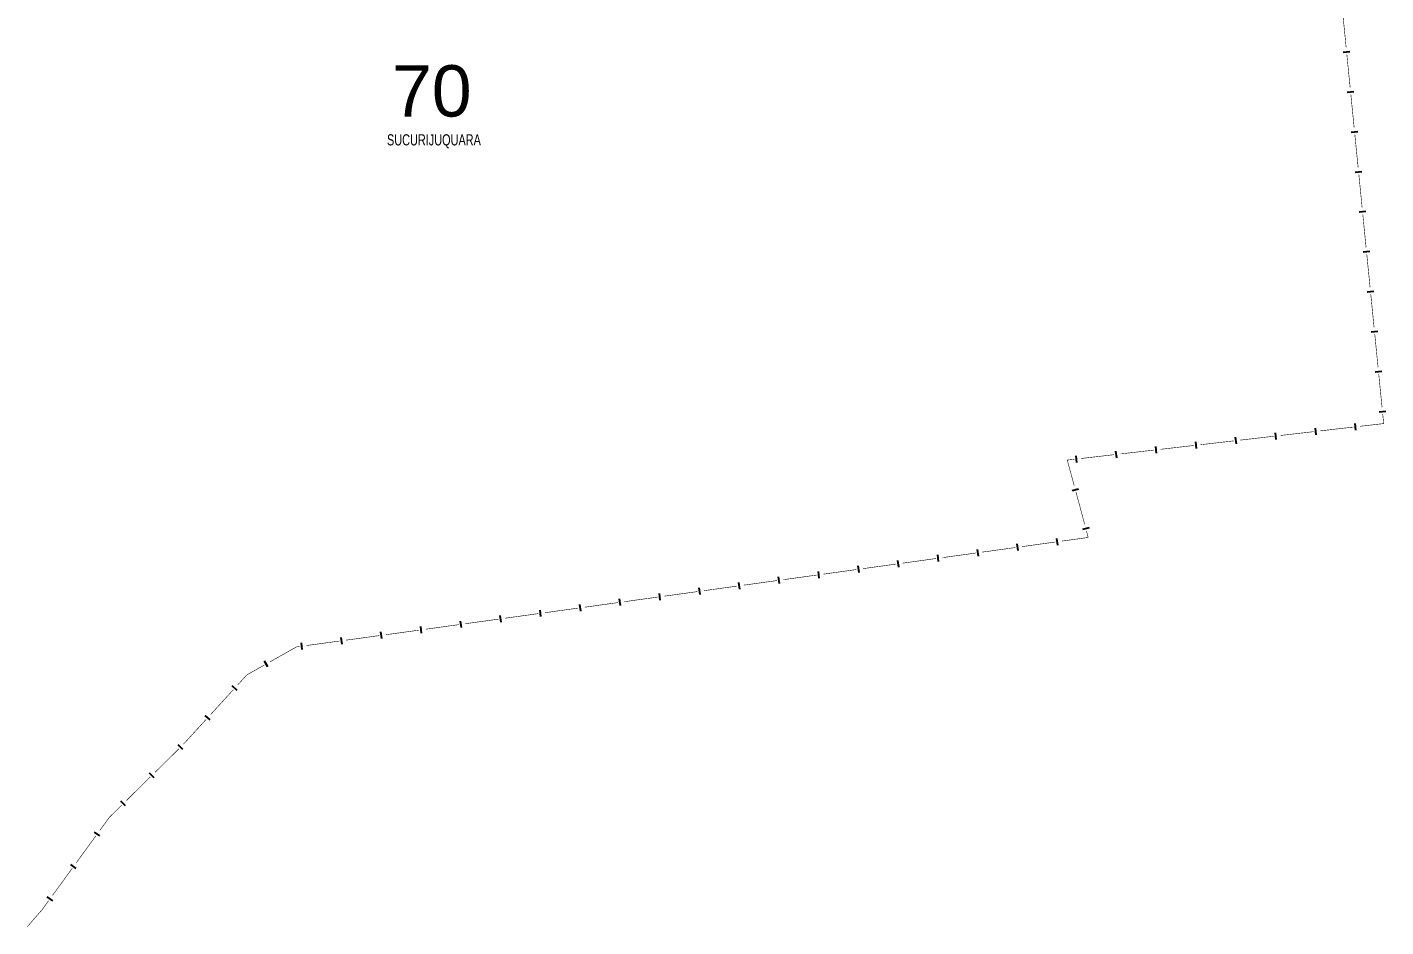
# Model space of a CAD drawing. Extents: x 211453 to 215163, y 4877397 to 4881305.
# Drawn here: x 214094 to 214703, y 4878870 to 4879273 of the extents above; entities that cross this region are included whole.
import ezdxf

# ---------------------------------------------------------------- set-up
doc = ezdxf.new("R2010")
doc.units = 0
doc.header["$LTSCALE"] = 1.5
doc.header["$MEASUREMENT"] = 0
doc.layers.add('LM-LIM-SETORES-BAIRROS', color=250, linetype='CONTINUOUS')
doc.layers.add('LM-TXT-LSB', color=7, linetype='CONTINUOUS')
doc.styles.add('ARIAL', font='ARIAL.SHX')
doc.styles.add('SWIS', font='swissko.ttf')

msp = doc.modelspace()

# ---------------------------------------------------------------- linework, layer by layer
at = {"layer": 'LM-LIM-SETORES-BAIRROS', "const_width": 0.25}
for points in [[(214685.720437, 4879264.063254), (214684.230889, 4879278.989113)], [(214687.507896, 4879246.152225), (214686.018347, 4879261.078083)], [(214689.295354, 4879228.241195), (214687.805806, 4879243.167053)], [(214691.082813, 4879210.330165), (214689.593264, 4879225.256023)], [(214692.870271, 4879192.419135), (214691.380722, 4879207.344993)], [(214694.657729, 4879174.508105), (214693.168181, 4879189.433963)], [(214696.445188, 4879156.597075), (214694.955639, 4879171.522933)], [(214698.232646, 4879138.686045), (214696.743098, 4879153.611903)], [(214700.020105, 4879120.775015), (214698.530556, 4879135.700874)], [(214701.807563, 4879102.863985), (214700.318014, 4879117.789844)], [(214702.535575, 4879095.569017), (214702.105473, 4879099.878814)], [(214656.174376, 4879090.219657), (214671.07551, 4879091.939016)], [(214674.055737, 4879092.282888), (214688.956872, 4879094.002247)], [(214691.937098, 4879094.346119), (214701.871188, 4879095.492358)], [(214701.871188, 4879095.492358), (214702.535575, 4879095.569017)], [(214602.530292, 4879084.029964), (214617.431427, 4879085.749323)], [(214620.411654, 4879086.093195), (214635.312788, 4879087.812554)], [(214638.293015, 4879088.156426), (214653.194149, 4879089.875785)], [(214560.651908, 4879079.19785), (214563.787343, 4879079.559631)], [(214560.874187, 4879078.383893), (214560.651908, 4879079.19785)], [(214563.772003, 4879067.772453), (214560.874187, 4879078.383893)], [(214566.76757, 4879079.903502), (214581.668704, 4879081.622861)], [(214584.648931, 4879081.966733), (214599.550066, 4879083.686092)], [(214566.137973, 4879059.108565), (214564.562316, 4879064.878423)], [(214566.142859, 4879059.090343), (214566.137973, 4879059.108565)], [(214568.473851, 4879050.397444), (214566.142859, 4879059.090343)], [(214540.422383, 4879040.413017), (214555.28056, 4879042.470828)], [(214558.252195, 4879042.88239), (214569.148191, 4879044.391451)], [(214569.148191, 4879044.391451), (214570.050831, 4879044.516463)], [(214570.050831, 4879044.516463), (214569.250849, 4879047.499812)], [(214504.762759, 4879035.474273), (214519.620935, 4879037.532083)], [(214522.592571, 4879037.943645), (214537.450747, 4879040.001455)], [(214451.273322, 4879028.066156), (214466.131499, 4879030.123966)], [(214469.103134, 4879030.535528), (214483.961311, 4879032.593339)], [(214486.932946, 4879033.004901), (214501.791123, 4879035.062711)], [(214415.613698, 4879023.127412), (214430.471875, 4879025.185222)], [(214433.44351, 4879025.596784), (214448.301687, 4879027.654594)], [(214362.124261, 4879015.719295), (214376.982438, 4879017.777105)], [(214379.954074, 4879018.188667), (214394.81225, 4879020.246477)], [(214397.783886, 4879020.658039), (214412.642062, 4879022.71585)], [(214326.464637, 4879010.78055), (214341.322814, 4879012.838361)], [(214344.294449, 4879013.249923), (214359.152626, 4879015.307733)], [(214272.975201, 4879003.372434), (214287.833378, 4879005.430244)], [(214290.805013, 4879005.841806), (214305.66319, 4879007.899616)], [(214308.634825, 4879008.311178), (214323.493002, 4879010.368988)], [(214237.309373, 4878998.478769), (214252.171085, 4879000.510891)], [(214255.143427, 4879000.917315), (214263.069673, 4879002.001114)], [(214263.069673, 4879002.001114), (214263.389501, 4879002.044845)], [(214263.389501, 4879002.044845), (214270.003565, 4879002.960872)], [(214203.263822, 4878988.783407), (214214.585596, 4878995.172257)], [(214214.585596, 4878995.172257), (214215.051886, 4878995.435383)], [(214215.051886, 4878995.435383), (214216.502976, 4878995.633799)], [(214219.475319, 4878996.040223), (214234.33703, 4878998.072345)], [(214192.853357, 4878982.908806), (214200.651104, 4878987.309056)], [(214188.770141, 4878978.449408), (214192.822027, 4878982.874589)], [(214192.822027, 4878982.874589), (214192.853357, 4878982.908806)], [(214176.614486, 4878965.173866), (214186.744199, 4878976.236818)], [(214164.45883, 4878951.898323), (214174.588543, 4878962.961275)], [(214151.668803, 4878939.234369), (214162.354046, 4878949.761743)], [(214138.846512, 4878926.601521), (214149.531755, 4878937.128895)], [(214131.178167, 4878919.046472), (214136.709464, 4878924.496046)], [(214126.919649, 4878913.19735), (214131.039768, 4878918.85638)], [(214131.039768, 4878918.85638), (214131.178167, 4878919.046472)], [(214116.325057, 4878898.645559), (214125.153884, 4878910.772052)], [(214105.730464, 4878884.093769), (214114.559291, 4878896.220261)], [(214094.455513, 4878870.083504), (214101.013277, 4878877.633055)], [(214101.013277, 4878877.633055), (214101.096038, 4878877.728333)], [(214101.096038, 4878877.728333), (214103.964699, 4878881.66847)]]:
    msp.add_lwpolyline(points, dxfattribs=at)
at = {"layer": 'LM-LIM-SETORES-BAIRROS'}
for points in [[(214687.41163, 4879262.222095), (214684.426458, 4879261.924185)], [(214689.199088, 4879244.311065), (214686.213917, 4879244.013155)], [(214690.986547, 4879226.400035), (214688.001375, 4879226.102125)], [(214692.774005, 4879208.489005), (214689.788833, 4879208.191095)], [(214694.561463, 4879190.577975), (214691.576292, 4879190.280066)], [(214696.348922, 4879172.666945), (214693.36375, 4879172.369036)], [(214698.13638, 4879154.755916), (214695.151208, 4879154.458006)], [(214699.923839, 4879136.844886), (214696.938667, 4879136.546976)], [(214701.711297, 4879118.933856), (214698.726125, 4879118.635946)], [(214703.498755, 4879101.022826), (214700.513584, 4879100.724916)], [(214654.359494, 4879088.500296), (214654.015622, 4879091.480522)], [(214672.240855, 4879090.563527), (214671.896983, 4879093.543753)], [(214690.122216, 4879092.626757), (214689.778345, 4879095.606984)], [(214600.71541, 4879082.310603), (214600.371539, 4879085.29083)], [(214618.596772, 4879084.373834), (214618.2529, 4879087.354061)], [(214636.478133, 4879086.437065), (214636.134261, 4879089.417292)], [(214564.952688, 4879078.184141), (214564.608816, 4879081.164368)], [(214582.834049, 4879080.247372), (214582.490177, 4879083.227599)], [(214565.745893, 4879066.238257), (214562.851864, 4879065.447943)], [(214570.440666, 4879048.854188), (214567.543033, 4879048.077191)], [(214556.476886, 4879041.122197), (214556.065324, 4879044.093833)], [(214502.987449, 4879033.714081), (214502.575887, 4879036.685716)], [(214520.817261, 4879036.183453), (214520.405699, 4879039.155088)], [(214538.647074, 4879038.652825), (214538.235512, 4879041.62446)], [(214467.327825, 4879028.775336), (214466.916263, 4879031.746971)], [(214485.157637, 4879031.244708), (214484.746075, 4879034.216344)], [(214413.838389, 4879021.367219), (214413.426827, 4879024.338855)], [(214431.668201, 4879023.836592), (214431.256639, 4879026.808227)], [(214449.498013, 4879026.305964), (214449.086451, 4879029.277599)], [(214378.178764, 4879016.428475), (214377.767202, 4879019.40011)], [(214396.008577, 4879018.897847), (214395.597014, 4879021.869482)], [(214324.689328, 4879009.020358), (214324.277766, 4879011.991993)], [(214342.51914, 4879011.48973), (214342.107578, 4879014.461366)], [(214360.348952, 4879013.959103), (214359.93739, 4879016.930738)], [(214289.029704, 4879004.081613), (214288.618142, 4879007.053249)], [(214306.859516, 4879006.550986), (214306.447954, 4879009.522621)], [(214235.531023, 4878996.721648), (214235.124599, 4878999.693991)], [(214253.365078, 4878999.160195), (214252.958653, 4879002.132537)], [(214271.199892, 4879001.612241), (214270.78833, 4879004.583877)], [(214217.696969, 4878994.283102), (214217.290545, 4878997.255445)], [(214202.259185, 4878986.494148), (214200.784835, 4878989.106865)], [(214188.525808, 4878975.961377), (214186.313218, 4878977.987319)], [(214176.370152, 4878962.685834), (214174.157562, 4878964.711777)], [(214164.119133, 4878949.395043), (214162.013658, 4878951.532092)], [(214151.296842, 4878936.762195), (214149.191367, 4878938.899244)], [(214138.474551, 4878924.129347), (214136.369076, 4878926.266396)], [(214126.955121, 4878910.697602), (214124.529823, 4878912.463367)], [(214116.360529, 4878896.145811), (214113.935231, 4878897.911576)], [(214105.765937, 4878881.59402), (214103.340638, 4878883.359786)]]:
    msp.add_lwpolyline(points, dxfattribs=at)

# ---------------------------------------------------------------- texts
at = {"layer": 'LM-TXT-LSB', "style": 'SWIS'}
msp.add_text('70', height=23, dxfattribs=at).set_placement((214257.883221, 4879233.223151))
at = {"layer": 'LM-TXT-LSB', "style": 'ARIAL', "width": 0.7}
msp.add_text('SUCURIJUQUARA', height=5, dxfattribs=at).set_placement((214255.65694, 4879220.270239))

doc.saveas('drawing.dxf')
